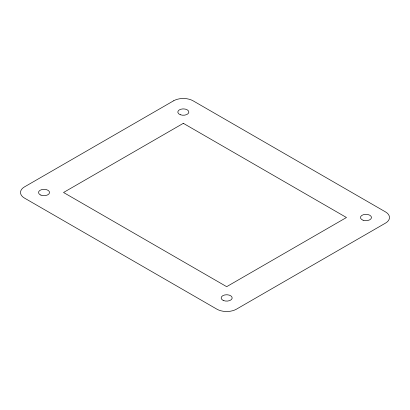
<?xml version="1.0" encoding="UTF-8"?>
<svg xmlns="http://www.w3.org/2000/svg" width="410" height="410" viewBox="0 0 410 410"><rect width="100%" height="100%" fill="white"/><g stroke="black" fill="none" stroke-linecap="round" stroke-linejoin="round"><path stroke-width="0.61" d="M173.584 100.814L24.538 186.863A13.786 7.959 0 0 0 24.538 198.117L216.921 309.186A13.786 7.959 0 0 0 236.416 309.186L385.461 223.137A13.786 7.959 0 0 0 385.461 211.883L193.079 100.814A13.786 7.959 0 0 0 173.584 100.814M183.332 123.328L63.535 192.49L226.668 286.672L346.465 217.51L183.332 123.328M40.908 195.114A5.514 3.183 0 0 0 49.533 192.741A5.514 3.183 0 0 0 41.666 189.615A5.514 3.183 0 0 0 40.908 195.114M223.153 300.386A5.514 3.183 0 0 0 232.106 298.459A5.514 3.183 0 0 0 224.741 294.949A5.514 3.183 0 0 0 223.153 300.386M180.385 114.759A5.514 3.183 0 0 0 188.841 112.196A5.514 3.183 0 0 0 180.769 109.25A5.514 3.183 0 0 0 180.385 114.759M363.086 220.226A5.514 3.183 0 0 0 371.475 217.592A5.514 3.183 0 0 0 363.327 214.712A5.514 3.183 0 0 0 363.086 220.226"/></g></svg>
